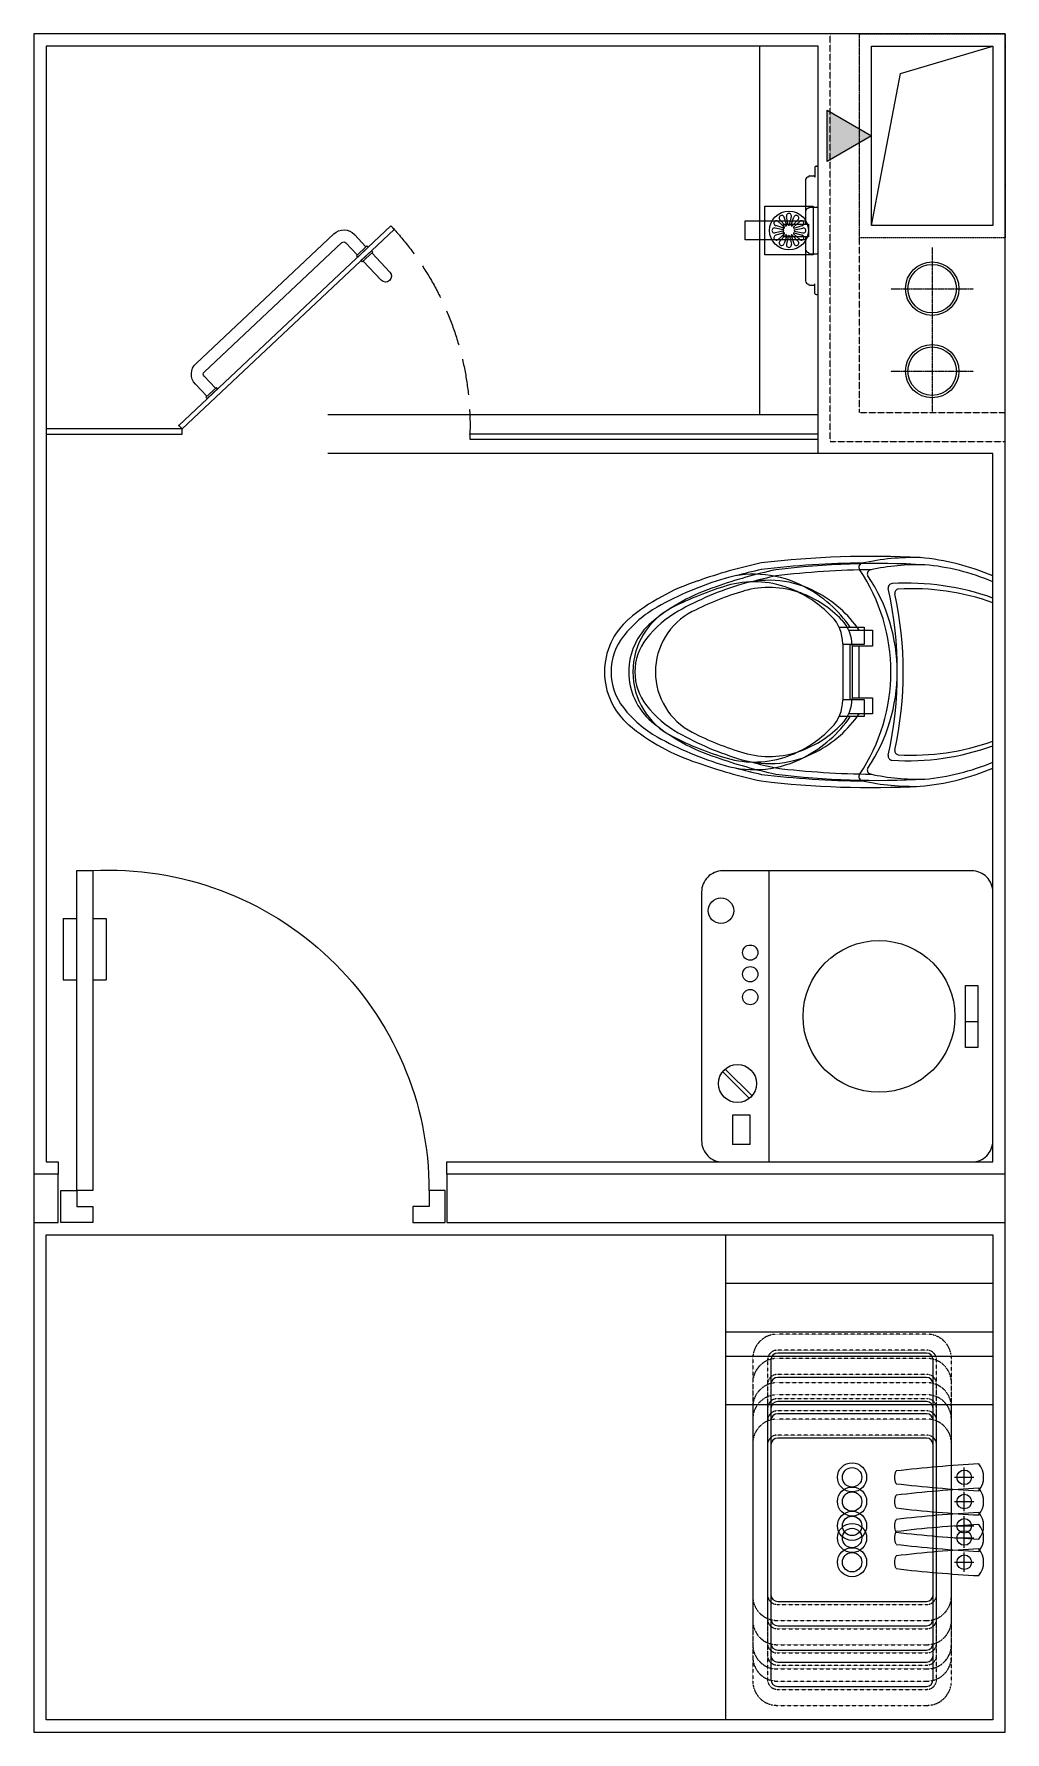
# Model space of a CAD drawing. Header units: millimetres. Extents: x 0 to 2000, y 0 to 3500.
import ezdxf

# ---------------------------------------------------------------- set-up
doc = ezdxf.new("R2010")
doc.units = ezdxf.units.MM
doc.header["$MEASUREMENT"] = 0
doc.linetypes.add('DASH', pattern=[0.35, 0.25, -0.1])
doc.linetypes.add('DASHED2', pattern=[0.375, 0.25, -0.125])
for name, color, linetype in [('.P-不到顶玻璃隔断', 75, 'Continuous'), ('.P-卫生间台阶', 43, 'Continuous'), ('.PF-地漏', 30, 'Continuous'), ('.PF-洁具', 150, 'Continuous'), ('A-WALL-MOVE', 4, 'Continuous'), ('A-厨卫装修线', 145, 'Continuous'), ('Sunac-地漏', 30, 'Continuous'), ('Sunac-小五金', 8, 'Continuous'), ('Sunac_Window', 2, 'Continuous'), ('Sunac_水盆', 150, 'Continuous'), ('Sunac_洗衣机', 141, 'Continuous'), ('Sunac_门', 75, 'Continuous'), ('Sunac_马桶', 150, 'Continuous')]:
    doc.layers.add(name, color=color, linetype=linetype)
doc.layers.add('A-排气道', color=12, linetype='Continuous', lineweight=18)
doc.layers.add('Sunac_立管', color=80, linetype='Continuous', lineweight=18)

# ---------------------------------------------------------------- blocks, each defined once
blk = doc.blocks.new('Sunac_马桶750')
at = {"layer": 'Sunac_马桶'}
blk.add_line((185.7, 0), (-185.7, 0), dxfattribs=at)
at = {"layer": 'Sunac_马桶', "color": 250, "linetype": 'ByBlock'}
for p, q in [((-86.4, -248.2), (-53.3, -248.2)), ((-86.4, -297), (-86.4, -248.2)), ((-53.3, -248.2), (-53.3, -290)), ((53.3, -275.4), (-53.3, -275.4)), ((53.3, -248.2), (86.4, -248.2)), ((53.3, -290), (53.3, -248.2)), ((86.4, -248.2), (86.4, -297)), ((-54.4, -290), (54.4, -290))]:
    blk.add_line(p, q, dxfattribs=at)
at = {"layer": 'Sunac_马桶'}
for centre, radius, start, end in [((234.6, -180), 457.2, 156.8161, 175.0321), ((-234.6, -180), 457.2, 4.9679, 23.1839), ((1554.6, -234.6), 1778, 176.9639, 186.8656), ((239.2, -152.9), 460.3, 178.4417, 192.437), ((-239.2, -152.9), 460.3, 347.5629, 1.558), ((-1554.6, -234.6), 1778, 353.1344, 3.036), ((0, -552.7), 355.6, 56.167, 123.833), ((-202.4, -250.7), 7.94, 189.7713, 303.8331), ((202.4, -250.7), 7.94, 236.167, 350.2287), ((745.5, -241.8), 977.9, 192.1213, 199.5996), ((-745.5, -241.8), 977.9, 340.4004, 347.8787), ((199.3, -449.9), 393.7, 197.7237, 220.0528), ((-199.3, -449.9), 393.7, 319.9472, 342.2763), ((0, -615.1), 134.9, 220.8335, 319.1665)]:
    blk.add_arc(centre, radius, start, end, dxfattribs=at)
at = {"layer": 'Sunac_马桶', "color": 250, "linetype": 'ByBlock'}
for centre, radius, start, end in [((316.8, -165.3), 488.3, 160.2178, 183.4613), ((-316.8, -165.3), 488.3, 356.5386, 19.7822), ((-162.7, -194.2), 7.94, 184.2381, 282.304), ((0, -940.2), 755.6, 77.6962, 102.3038), ((162.7, -194.2), 7.94, 257.6962, 355.7619), ((1567.3, -234.6), 1778, 180.4947, 186.8656), ((51.9, -476.4), 244, 124.5259, 152.5265), ((-51.9, -476.4), 244, 27.4735, 55.4741), ((-1567.3, -234.6), 1778, 353.1344, 359.5053), ((51.9, -476.4), 229.3, 133.9968, 159.4423), ((-54.4, -366.2), 76.2, 90, 133.9968), ((54.4, -366.2), 76.2, 46.0032, 90), ((-51.9, -476.4), 229.3, 20.5577, 46.0032), ((16.8, -460.7), 205.7, 151.8794, 195.9425), ((-16.8, -460.7), 205.7, 344.0575, 28.1206), ((16.8, -460.7), 191, 160.1349, 195.9191), ((-16.8, -460.7), 191, 344.0809, 19.8651), ((745.1, -241.4), 965.2, 192.3041, 195.3816), ((-745.1, -241.4), 965.2, 344.6184, 347.6959), ((427.8, -336.2), 635, 196.5593, 209.3999), ((427.8, -336.2), 620.4, 196.5666, 207.1313), ((-427.8, -336.2), 620.4, 332.8687, 343.4334), ((-427.8, -336.2), 635, 330.6001, 343.4407), ((0, -555.4), 139.7, 207.1313, 332.8687), ((62.8, -542.3), 215.9, 209.3045, 232.3768), ((-62.8, -542.3), 215.9, 307.6232, 330.6955), ((0, -626.2), 111.1, 231.6356, 270), ((0, -626.2), 111.1, 270, 308.3644)]:
    blk.add_arc(centre, radius, start, end, dxfattribs=at)
blk = doc.blocks.new('lyt')
for p, q in [((-19.5, 129.7), (-19.5, -129.7)), ((-15.6, 132.3), (-16.9, 132.3)), ((-13, 129.7), (-13, 130.3)), ((-13, 129.7), (-13, 110)), ((-2.6, 112.6), (-10.4, 112.6)), ((0, 110.5), (-0.1, 110.5)), ((6.5, 13), (6.5, 104)), ((-2.6, 48.1), (-16.9, 48.1)), ((0, -13), (0, 13)), ((0, 13), (52, 13)), ((6.5, 19.5), (130.5, 19.5)), ((52, 13), (52, -13)), ((130.5, 19.5), (130.5, -19.5)), ((52, -13), (0, -13)), ((6.5, -104), (6.5, -13)), ((130.5, -19.5), (6.5, -19.5)), ((-2.6, -48.1), (-16.9, -48.1)), ((-15.6, -132.3), (-16.9, -132.3)), ((-13, -129.7), (-13, -110)), ((-2.6, -112.6), (-10.4, -112.6)), ((0, -110.5), (-0.1, -110.5))]:
    blk.add_line(p, q)
for centre, radius, start, end in [((-16.9, 129.7), 2.6, 90, 180), ((-15.6, 129.7), 2.6, 0, 90), ((-10.4, 110), 2.6, 90, 180), ((-2.6, 110), 2.6, 0, 90), ((0, 104), 6.5, 0, 90), ((-16.9, 45.5), 2.6, 90, 180), ((-2.6, 45.5), 2.6, 0, 90), ((0, 39), 6.5, 0, 90), ((-16.9, -45.5), 2.6, 180, 270), ((-2.6, -45.5), 2.6, 270, 0), ((0, -39), 6.5, 270, 0), ((0, -104), 6.5, 270, 0), ((-16.9, -129.7), 2.6, 180, 270), ((-15.6, -129.7), 2.6, 270, 0), ((-10.4, -110), 2.6, 180, 270), ((-2.6, -110), 2.6, 270, 0)]:
    blk.add_arc(centre, radius, start, end)
blk = doc.blocks.new('地漏')
at = {"layer": '.PF-地漏'}
for p, q in [((-50, -50), (-50, 50)), ((-50, 50), (50, 50)), ((-50, -50), (-50, 50)), ((-50, 50), (50, 50)), ((50, 50), (50, -50)), ((50, 50), (50, -50)), ((50, -50), (-50, -50)), ((50, -50), (-50, -50))]:
    blk.add_line(p, q, dxfattribs=at)
at = {"layer": '.PF-地漏', "color": 251}
for p, q in [((-11.7, 1.3), (-28.5, 5)), ((-11.7, 1.3), (-28.5, 5)), ((-10.7, 4.7), (-27.2, 9.9)), ((-10.7, 4.7), (-27.2, 9.9)), ((-9.4, 6.9), (-22.2, 18.6)), ((-9.4, 6.9), (-22.2, 18.6)), ((-6.9, 9.4), (-18.6, 22.2)), ((-6.9, 9.4), (-18.6, 22.2)), ((-4.7, 10.7), (-9.9, 27.2)), ((-4.7, 10.7), (-9.9, 27.2)), ((-1.3, 11.7), (-5, 28.5)), ((-1.3, 11.7), (-5, 28.5)), ((1.3, 11.7), (5, 28.5)), ((1.3, 11.7), (5, 28.5)), ((4.7, 10.7), (9.9, 27.2)), ((4.7, 10.7), (9.9, 27.2)), ((6.9, 9.4), (18.6, 22.2)), ((6.9, 9.4), (18.6, 22.2)), ((9.4, 6.9), (22.2, 18.6)), ((9.4, 6.9), (22.2, 18.6)), ((10.7, 4.7), (27.2, 9.9)), ((10.7, 4.7), (27.2, 9.9)), ((11.7, 1.3), (28.5, 5)), ((11.7, 1.3), (28.5, 5)), ((-11.7, -1.3), (-28.5, -5)), ((-11.7, -1.3), (-28.5, -5)), ((-10.7, -4.7), (-27.2, -9.9)), ((-10.7, -4.7), (-27.2, -9.9)), ((-9.4, -6.9), (-22.2, -18.6)), ((-9.4, -6.9), (-22.2, -18.6)), ((-6.9, -9.4), (-18.6, -22.2)), ((-6.9, -9.4), (-18.6, -22.2)), ((-4.7, -10.7), (-9.9, -27.2)), ((-4.7, -10.7), (-9.9, -27.2)), ((-1.3, -11.7), (-5, -28.5)), ((-1.3, -11.7), (-5, -28.5)), ((1.3, -11.7), (5, -28.5)), ((1.3, -11.7), (5, -28.5)), ((4.7, -10.7), (9.9, -27.2)), ((4.7, -10.7), (9.9, -27.2)), ((6.9, -9.4), (18.6, -22.2)), ((6.9, -9.4), (18.6, -22.2)), ((9.4, -6.9), (22.2, -18.6)), ((9.4, -6.9), (22.2, -18.6)), ((10.7, -4.7), (27.2, -9.9)), ((10.7, -4.7), (27.2, -9.9)), ((11.7, -1.3), (28.5, -5)), ((11.7, -1.3), (28.5, -5))]:
    blk.add_line(p, q, dxfattribs=at)
blk.add_circle((0, 0), 40, dxfattribs=at)
blk.add_circle((0, 0), 40, dxfattribs=at)
for centre, radius, start, end in [((-29.8, 0), 5.18, 74.9995, 285), ((-29.8, 0), 5.18, 74.9995, 285), ((-25.8, 14.9), 5.18, 44.9995, 255), ((-25.8, 14.9), 5.18, 44.9995, 255), ((-14.9, 25.8), 5.18, 14.9995, 225), ((-14.9, 25.8), 5.18, 14.9995, 225), ((-12, 0), 1.34, 285, 75.0009), ((-12, 0), 1.34, 285, 75.0009), ((-10.4, 6), 1.34, 255, 45.0009), ((-10.4, 6), 1.34, 255, 45.0009), ((-6, 10.4), 1.34, 225, 15.0009), ((-6, 10.4), 1.34, 225, 15.0009), ((0, 29.8), 5.18, 344.9995, 195), ((0, 29.8), 5.18, 344.9995, 195), ((0, 12), 1.34, 195, 345.0009), ((0, 12), 1.34, 195, 345.0009), ((6, 10.4), 1.34, 165, 315.0009), ((6, 10.4), 1.34, 165, 315.0009), ((10.4, 6), 1.34, 135, 285.0009), ((10.4, 6), 1.34, 135, 285.0009), ((14.9, 25.8), 5.18, 314.9995, 165), ((14.9, 25.8), 5.18, 314.9995, 165), ((12, 0), 1.34, 105, 255.0009), ((12, 0), 1.34, 105, 255.0009), ((25.8, 14.9), 5.18, 284.9995, 135), ((25.8, 14.9), 5.18, 284.9995, 135), ((29.8, 0), 5.18, 254.9995, 105), ((29.8, 0), 5.18, 254.9995, 105), ((-25.8, -14.9), 5.18, 104.9995, 315), ((-25.8, -14.9), 5.18, 104.9995, 315), ((-14.9, -25.8), 5.18, 134.9995, 345), ((-14.9, -25.8), 5.18, 134.9995, 345), ((-10.4, -6), 1.34, 315, 105.0009), ((-10.4, -6), 1.34, 315, 105.0009), ((-6, -10.4), 1.34, 345, 135.0009), ((-6, -10.4), 1.34, 345, 135.0009), ((0, -29.8), 5.18, 164.9995, 15), ((0, -29.8), 5.18, 164.9995, 15), ((0, -12), 1.34, 15, 165.0009), ((0, -12), 1.34, 15, 165.0009), ((6, -10.4), 1.34, 45, 195.0009), ((6, -10.4), 1.34, 45, 195.0009), ((10.4, -6), 1.34, 75, 225.0009), ((10.4, -6), 1.34, 75, 225.0009), ((14.9, -25.8), 5.18, 194.9995, 45), ((14.9, -25.8), 5.18, 194.9995, 45), ((25.8, -14.9), 5.18, 224.9995, 75), ((25.8, -14.9), 5.18, 224.9995, 75)]:
    blk.add_arc(centre, radius, start, end, dxfattribs=at)
blk = doc.blocks.new('Sunac_地漏五金')
at = {"layer": 'Sunac-地漏', "extrusion": (0, 0, -1), "xscale": -1, "zscale": -1, "rotation": 270}
blk.add_blockref('地漏', (60, 0), dxfattribs=at)
at = {"layer": 'Sunac-小五金', "ltscale": 0.5, "extrusion": (0, 0, -1), "xscale": -1, "zscale": -1, "rotation": 180}
blk.add_blockref('lyt', (19.5, 0), dxfattribs=at)
blk = doc.blocks.new('立管_170_170')
at = {"layer": 'Sunac_立管', "linetype": 'DASH', "ltscale": 0.2}
for p, q in [((0, 85), (0, -85)), ((-85, 0), (85, 0))]:
    blk.add_line(p, q, dxfattribs=at)
at = {"layer": 'Sunac_立管'}
for radius in [55, 50]:
    blk.add_circle((0, 0), radius, dxfattribs=at)
blk = doc.blocks.new('Sunac_淋浴房门_干湿分离')
for p in [(0, 0), (10, 0), (424.3, -424.3)]:
    blk.add_point(p)
at = {"layer": 'Sunac_门'}
for p, q in [((0, 0), (10, 0, 0)), ((0, -600, 0), (0, 0)), ((10, -600, 0), (10, 0, 0)), ((0, -600), (10, -600))]:
    blk.add_line(p, q, dxfattribs=at)
at = {"layer": 'Sunac_门', "color": 250}
for p, q in [((-38.3, -83.2, 0), (-4, -83.2, 0)), ((-4, -80.8, 0), (-0.1, -80.8, 0)), ((-4, -110.2, 0), (-4, -80.8, 0)), ((-0.1, -80.8, 0), (-0.1, -110.2, 0)), ((-68.7, -502.8, 0), (-68.7, -113.6, 0)), ((-44.2, -113.6, 0), (-44.2, -502.8, 0)), ((-38.3, -107.7, 0), (-4, -107.7, 0)), ((-0.1, -110.2, 0), (-4, -110.2, 0)), ((-38.3, -508.7, 0), (-4, -508.7, 0)), ((-0.1, -506.3, 0), (-4, -506.3, 0)), ((-4, -506.3, 0), (-4, -535.7, 0)), ((-0.1, -535.7, 0), (-0.1, -506.3, 0)), ((9.7, -535.7, 0), (9.7, -506.3, 0)), ((9.7, -506.3, 0), (13.7, -506.3, 0)), ((13.7, -506.3, 0), (13.7, -535.7, 0)), ((13.7, -508.7, 0), (67.7, -508.7, 0)), ((-38.3, -533.2, 0), (-4, -533.2, 0)), ((-4, -535.7, 0), (-0.1, -535.7, 0)), ((13.7, -535.7, 0), (9.7, -535.7, 0)), ((67.8, -533.2, 0), (13.7, -533.2, 0))]:
    blk.add_line(p, q, dxfattribs=at)
at = {"layer": 'Sunac_门', "color": 250, "linetype": 'DASH', "ltscale": 300}
blk.add_arc((0, 0), 600, 270, 314.99, dxfattribs=at)
at = {"layer": 'Sunac_门', "color": 250}
blk.add_arc((67.8, -521, 0), 12.2, 270.0076, 90.0076, dxfattribs=at)
at = {"layer": 'Sunac_门', "color": 250, "extrusion": (-2.71207e-09, 9.54989e-10, 1)}
for centre, major_axis, start_param, end_param in [((-38.3, -113.6, 0), (-21.5, 21.5, 0), -0.785265, 0.785531), ((-38.3, -113.6, 0), (-4.16, 4.16, 0), -0.785265, 0.785531), ((-38.3, -502.8, 0), (21.5, 21.5, 0), 2.356328, 3.927124), ((-38.3, -502.8, 0), (4.16, 4.16, 0), 2.356328, 3.927124)]:
    blk.add_ellipse(centre, major_axis=major_axis, ratio=1, start_param=start_param, end_param=end_param, dxfattribs=at)
blk = doc.blocks.new('Sunac_卫生间门')
at = {"layer": 'Sunac_Window'}
for p, q in [((330.3, 724.2), (330.3, 64.6)), ((363.3, 724.2), (330.3, 724.2)), ((363.3, 64.6), (363.3, 724.2)), ((330.3, 625.7), (302.4, 625.7)), ((391.2, 625.7), (363.3, 625.7)), ((330.3, 498.8), (302.4, 498.8)), ((391.2, 498.8), (363.3, 498.8)), ((-395.3, 64.6), (-362.3, 64.6)), ((-395.3, -1.4), (-395.3, 64.6)), ((-362.3, 64.6), (-362.3, 31.6)), ((330.3, 64.6), (363.3, 64.6)), ((396.3, 64.6), (363.3, 64.6)), ((363.3, 64.6), (363.3, 31.6)), ((396.3, -1.4), (396.3, 64.6)), ((-362.3, 31.6), (-329.3, 31.6)), ((-329.3, 31.6), (-329.3, -1.4)), ((363.3, 31.6), (330.3, 31.6)), ((330.3, 31.6), (330.3, -1.4)), ((-395.3, -1.4), (-395.3, -1.4)), ((-329.3, -1.4), (-395.3, -1.4)), ((330.3, -1.4), (396.3, -1.4)), ((396.3, -1.4), (396.3, -1.4))]:
    blk.add_line(p, q, dxfattribs=at)
at = {"layer": 'Sunac_Window', "lineweight": 13}
for p, q in [((302.4, 625.7), (302.4, 498.8)), ((391.2, 625.7), (391.2, 498.8))]:
    blk.add_line(p, q, dxfattribs=at)
blk.add_arc((297.3, 65.4), 659.6, 87.134, 180.0717, dxfattribs=at)
blk = doc.blocks.new('Sunac_TI4_g_洗衣机')
at = {"layer": 'Sunac_洗衣机', "color": 251}
for p, q in [((-461.4, 300), (-461.4, -300)), ((-30.7, -11.2), (-56.2, -11.2)), ((-501.3, -168.9), (-555.5, -114.7)), ((-496.1, -163.8), (-550.4, -109.5)), ((-499.8, -203.8), (-536.5, -203.8)), ((-536.5, -203.8), (-536.5, -264)), ((-499.8, -264), (-499.8, -203.8)), ((-499.8, -264), (-536.5, -264))]:
    blk.add_line(p, q, dxfattribs=at)
at = {"layer": 'Sunac_洗衣机'}
blk.add_lwpolyline([(-600, 256.4), (-600, -256.4, 0.414214), (-556.4, -300), (-43.6, -300, 0.414214), (0, -256.4), (0, 256.4, 0.414214), (-43.6, 300), (-556.4, 300, 0.414214)], format="xyb", close=True, dxfattribs=at)
at = {"layer": 'Sunac_洗衣机', "color": 251}
blk.add_lwpolyline([(-56.2, -64), (-56.2, 64), (-30.7, 64), (-30.7, -64)], close=True, dxfattribs=at)
for centre, radius in [((-560, 217.9), 26.2), ((-499.8, 131.5), 15.7), ((-234.5, 0), 156.4), ((-499.8, 86.9), 15.7), ((-499.8, 39.8), 15.7), ((-526, -138.3), 39.3)]:
    blk.add_circle(centre, radius, dxfattribs=at)
blk = doc.blocks.new('Sunac_马桶800')
at = {"layer": 'Sunac_马桶'}
blk.add_line((198, 0), (-198, 0), dxfattribs=at)
at = {"layer": 'Sunac_马桶', "color": 250, "linetype": 'ByBlock'}
for p, q in [((-92.1, -264.8), (-56.9, -264.8)), ((-92.1, -316.8), (-92.1, -264.8)), ((-56.9, -264.8), (-56.9, -309.3)), ((56.9, -264.8), (92.1, -264.8)), ((56.9, -309.3), (56.9, -264.8)), ((92.1, -264.8), (92.1, -316.8)), ((-58.1, -309.3), (58.1, -309.3)), ((56.9, -293.7), (-56.9, -293.7))]:
    blk.add_line(p, q, dxfattribs=at)
at = {"layer": 'Sunac_马桶'}
for centre, radius, start, end in [((250.3, -192), 487.7, 156.8161, 175.0321), ((-250.3, -192), 487.7, 4.9679, 23.1839), ((1658.3, -250.2), 1896.5, 176.9639, 186.8656), ((255.2, -163.1), 491, 178.4417, 192.437), ((-255.2, -163.1), 491, 347.5629, 1.558), ((-1658.3, -250.2), 1896.5, 353.1344, 3.036), ((0, -589.5), 379.3, 56.167, 123.833), ((-215.9, -267.4), 8.47, 189.7713, 303.8331), ((215.9, -267.4), 8.47, 236.167, 350.2287), ((795.2, -257.9), 1043.1, 192.1213, 199.5996), ((-795.2, -257.9), 1043.1, 340.4004, 347.8787), ((212.5, -479.9), 419.9, 197.7237, 220.0528), ((-212.5, -479.9), 419.9, 319.9472, 342.2763), ((0, -656.1), 143.9, 220.8335, 319.1665)]:
    blk.add_arc(centre, radius, start, end, dxfattribs=at)
at = {"layer": 'Sunac_马桶', "color": 250, "linetype": 'ByBlock'}
for centre, radius, start, end in [((337.9, -176.3), 520.9, 160.2178, 183.4613), ((-337.9, -176.3), 520.9, 356.5386, 19.7822), ((-173.6, -207.1), 8.47, 184.2381, 282.304), ((0, -1002.9), 806, 77.6962, 102.3038), ((173.6, -207.1), 8.47, 257.6962, 355.7619), ((1671.8, -250.2), 1896.5, 180.4947, 186.8656), ((-1671.8, -250.2), 1896.5, 353.1344, 359.5053), ((55.4, -508.1), 260.2, 124.5259, 152.5265), ((-58.1, -390.6), 81.3, 90, 133.9968), ((58.1, -390.6), 81.3, 46.0032, 90), ((-55.4, -508.1), 260.2, 27.4735, 55.4741), ((55.4, -508.1), 244.6, 133.9968, 159.4423), ((-55.4, -508.1), 244.6, 20.5577, 46.0032), ((18, -491.5), 219.4, 151.8794, 195.9425), ((-18, -491.5), 219.4, 344.0575, 28.1206), ((18, -491.5), 203.7, 160.1349, 195.9191), ((-18, -491.5), 203.7, 344.0809, 19.8651), ((794.8, -257.5), 1029.5, 192.3041, 195.3816), ((-794.8, -257.5), 1029.5, 344.6184, 347.6959), ((456.3, -358.7), 677.3, 196.5593, 209.3999), ((456.3, -358.7), 661.7, 196.5666, 207.1313), ((-456.3, -358.7), 661.7, 332.8687, 343.4334), ((-456.3, -358.7), 677.3, 330.6001, 343.4407), ((0, -592.5), 149, 207.1313, 332.8687), ((67, -578.5), 230.3, 209.3045, 232.3768), ((-67, -578.5), 230.3, 307.6232, 330.6955), ((0, -667.9), 118.6, 231.6356, 270), ((0, -667.9), 118.6, 270, 308.3644)]:
    blk.add_arc(centre, radius, start, end, dxfattribs=at)
blk = doc.blocks.new('Sunac_台盆750')
at = {"layer": '.PF-洁具', "color": 250, "linetype": 'DASH', "ltscale": 0.5}
for p, q in [((-135.5, 670), (-444.5, 670)), ((-494.5, 620), (-494.5, 130)), ((-85.5, 130), (-85.5, 620)), ((-444.5, 80), (-135.5, 80))]:
    blk.add_line(p, q, dxfattribs=at)
at = {"layer": '.PF-洁具'}
for p, q in [((-137, 631), (-443, 631)), ((-457, 617), (-457, 133)), ((-123, 133), (-123, 617)), ((-443, 119), (-137, 119))]:
    blk.add_line(p, q, dxfattribs=at)
at = {"layer": '.PF-洁具', "color": 250}
blk.add_line((-59, 355), (-59, 395), dxfattribs=at)
at = {"layer": '.PF-洁具', "color": 250, "linetype": 'ByBlock', "ltscale": 0.1}
blk.add_line((-79, 375), (-39, 375), dxfattribs=at)
at = {"layer": '.PF-洁具', "color": 250, "linetype": 'DASH', "ltscale": 0.5}
blk.add_lwpolyline([(-136, 637), (-444, 637, 0.414214), (-464, 617), (-464, 133, 0.414214), (-444, 113), (-136, 113, 0.414214), (-116, 133), (-116, 617, 0.414214)], format="xyb", close=True, dxfattribs=at)
at = {"layer": '.PF-洁具'}
blk.add_lwpolyline([(-199.3, 361.9, -0.204812), (-199.3, 388.1, 253478688076.269409)], format="xyb", dxfattribs=at)
blk.add_circle((-290, 375), 30, dxfattribs=at)
at = {"layer": '.PF-洁具', "color": 250}
blk.add_circle((-290, 375), 20, dxfattribs=at)
at = {"layer": '.PF-洁具', "color": 250, "linetype": 'ByBlock', "ltscale": 0.1}
blk.add_circle((-59, 375), 15, dxfattribs=at)
at = {"layer": '.PF-洁具', "color": 250, "linetype": 'DASH', "ltscale": 0.5}
for centre, start, end in [((-444.5, 620), 90, 180), ((-135.5, 620), 0, 90), ((-444.5, 130), 180, 270), ((-135.5, 130), 270, 0)]:
    blk.add_arc(centre, 50, start, end, dxfattribs=at)
at = {"layer": '.PF-洁具'}
for centre, radius, start, end in [((-443, 617), 14, 90, 180), ((-137, 617), 14, 0, 90), ((103.4, -2168), 2574, 92.9494, 96.7547), ((103.4, 2918), 2574, 263.2453, 267.0506), ((-443, 133), 14, 180, 270), ((-137, 133), 14, 270, 0)]:
    blk.add_arc(centre, radius, start, end, dxfattribs=at)
at = {"layer": '.PF-洁具', "linetype": 'ByBlock', "ltscale": 0.1}
blk.add_arc((-62.1, 375), 43.1, 320.1519, 39.8481, dxfattribs=at)
at = {"layer": 'Sunac_水盆', "ltscale": 0.5}
blk.add_lwpolyline([(-550, 0), (-550, 750), (0, 750), (0, 0)], close=True, dxfattribs=at)
blk = doc.blocks.new('Sunac_台盆650')
at = {"layer": '.PF-洁具', "color": 250, "linetype": 'DASH', "ltscale": 0.5}
for p, q in [((-135.5, 620), (-444.5, 620)), ((-494.5, 570), (-494.5, 80)), ((-85.5, 80), (-85.5, 570)), ((-444.5, 30), (-135.5, 30))]:
    blk.add_line(p, q, dxfattribs=at)
at = {"layer": '.PF-洁具'}
for p, q in [((-457, 567), (-457, 83)), ((-137, 581), (-443, 581)), ((-123, 83), (-123, 567)), ((-443, 69), (-137, 69))]:
    blk.add_line(p, q, dxfattribs=at)
at = {"layer": '.PF-洁具', "color": 250, "linetype": 'ByBlock', "ltscale": 0.1}
blk.add_line((-79, 325), (-39, 325), dxfattribs=at)
at = {"layer": '.PF-洁具', "color": 250}
blk.add_line((-59, 305), (-59, 345), dxfattribs=at)
at = {"layer": '.PF-洁具', "color": 250, "linetype": 'DASH', "ltscale": 0.5}
blk.add_lwpolyline([(-136, 587), (-444, 587, 0.414214), (-464, 567), (-464, 83, 0.414214), (-444, 63), (-136, 63, 0.414214), (-116, 83), (-116, 567, 0.414214)], format="xyb", close=True, dxfattribs=at)
at = {"layer": '.PF-洁具'}
blk.add_lwpolyline([(-199.3, 311.9, -0.204812), (-199.3, 338.1, 253478688076.269409)], format="xyb", dxfattribs=at)
blk.add_circle((-290, 325), 30, dxfattribs=at)
at = {"layer": '.PF-洁具', "color": 250}
blk.add_circle((-290, 325), 20, dxfattribs=at)
at = {"layer": '.PF-洁具', "color": 250, "linetype": 'ByBlock', "ltscale": 0.1}
blk.add_circle((-59, 325), 15, dxfattribs=at)
at = {"layer": '.PF-洁具', "color": 250, "linetype": 'DASH', "ltscale": 0.5}
for centre, start, end in [((-444.5, 570), 90, 180), ((-135.5, 570), 0, 90), ((-444.5, 80), 180, 270), ((-135.5, 80), 270, 0)]:
    blk.add_arc(centre, 50, start, end, dxfattribs=at)
at = {"layer": '.PF-洁具'}
for centre, radius, start, end in [((-443, 567), 14, 90, 180), ((-137, 567), 14, 0, 90), ((103.4, -2218), 2574, 92.9494, 96.7547), ((103.4, 2868), 2574, 263.2453, 267.0506), ((-443, 83), 14, 180, 270), ((-137, 83), 14, 270, 0)]:
    blk.add_arc(centre, radius, start, end, dxfattribs=at)
at = {"layer": '.PF-洁具', "linetype": 'ByBlock', "ltscale": 0.1}
blk.add_arc((-62.1, 325), 43.1, 320.1519, 39.8481, dxfattribs=at)
at = {"layer": 'Sunac_水盆', "ltscale": 0.5}
blk.add_lwpolyline([(-550, 0), (-550, 650), (0, 650), (0, 0)], close=True, dxfattribs=at)
blk = doc.blocks.new('Sunac_台盆800')
at = {"layer": '.PF-洁具', "color": 250, "linetype": 'DASH', "ltscale": 0.5}
for p, q in [((-135.5, 695), (-444.5, 695)), ((-494.5, 645), (-494.5, 155)), ((-85.5, 155), (-85.5, 645)), ((-444.5, 105), (-135.5, 105))]:
    blk.add_line(p, q, dxfattribs=at)
at = {"layer": '.PF-洁具'}
for p, q in [((-457, 642), (-457, 158)), ((-137, 656), (-443, 656)), ((-123, 158), (-123, 642)), ((-443, 144), (-137, 144))]:
    blk.add_line(p, q, dxfattribs=at)
at = {"layer": '.PF-洁具', "color": 250}
blk.add_line((-59, 380), (-59, 420), dxfattribs=at)
at = {"layer": '.PF-洁具', "color": 250, "linetype": 'ByBlock', "ltscale": 0.1}
blk.add_line((-79, 400), (-39, 400), dxfattribs=at)
at = {"layer": '.PF-洁具', "color": 250, "linetype": 'DASH', "ltscale": 0.5}
blk.add_lwpolyline([(-136, 662), (-444, 662, 0.414214), (-464, 642), (-464, 158, 0.414214), (-444, 138), (-136, 138, 0.414214), (-116, 158), (-116, 642, 0.414214)], format="xyb", close=True, dxfattribs=at)
at = {"layer": '.PF-洁具'}
blk.add_lwpolyline([(-199.3, 386.9, -0.204812), (-199.3, 413.1, 253478688076.269409)], format="xyb", dxfattribs=at)
blk.add_circle((-290, 400), 30, dxfattribs=at)
at = {"layer": '.PF-洁具', "color": 250}
blk.add_circle((-290, 400), 20, dxfattribs=at)
at = {"layer": '.PF-洁具', "color": 250, "linetype": 'ByBlock', "ltscale": 0.1}
blk.add_circle((-59, 400), 15, dxfattribs=at)
at = {"layer": '.PF-洁具', "color": 250, "linetype": 'DASH', "ltscale": 0.5}
for centre, start, end in [((-444.5, 645), 90, 180), ((-135.5, 645), 0, 90), ((-444.5, 155), 180, 270), ((-135.5, 155), 270, 0)]:
    blk.add_arc(centre, 50, start, end, dxfattribs=at)
at = {"layer": '.PF-洁具'}
for centre, radius, start, end in [((-443, 642), 14, 90, 180), ((-137, 642), 14, 0, 90), ((103.4, -2143), 2574, 92.9494, 96.7547), ((103.4, 2943), 2574, 263.2453, 267.0506), ((-443, 158), 14, 180, 270), ((-137, 158), 14, 270, 0)]:
    blk.add_arc(centre, radius, start, end, dxfattribs=at)
at = {"layer": '.PF-洁具', "linetype": 'ByBlock', "ltscale": 0.1}
blk.add_arc((-62.1, 400), 43.1, 320.1519, 39.8481, dxfattribs=at)
at = {"layer": 'Sunac_水盆', "ltscale": 0.5}
blk.add_lwpolyline([(-550, 0), (-550, 800), (0, 800), (0, 0)], close=True, dxfattribs=at)
blk = doc.blocks.new('Sunac_台盆900')
at = {"layer": '.PF-洁具', "color": 250, "linetype": 'DASH', "ltscale": 0.5}
for p, q in [((-135.5, 745), (-444.5, 745)), ((-494.5, 695), (-494.5, 205)), ((-85.5, 205), (-85.5, 695)), ((-444.5, 155), (-135.5, 155))]:
    blk.add_line(p, q, dxfattribs=at)
at = {"layer": '.PF-洁具'}
for p, q in [((-137, 706), (-443, 706)), ((-457, 692), (-457, 208)), ((-123, 208), (-123, 692)), ((-443, 194), (-137, 194))]:
    blk.add_line(p, q, dxfattribs=at)
at = {"layer": '.PF-洁具', "color": 250}
blk.add_line((-59, 430), (-59, 470), dxfattribs=at)
at = {"layer": '.PF-洁具', "color": 250, "linetype": 'ByBlock', "ltscale": 0.1}
blk.add_line((-79, 450), (-39, 450), dxfattribs=at)
at = {"layer": '.PF-洁具', "color": 250, "linetype": 'DASH', "ltscale": 0.5}
blk.add_lwpolyline([(-136, 712), (-444, 712, 0.414214), (-464, 692), (-464, 208, 0.414214), (-444, 188), (-136, 188, 0.414214), (-116, 208), (-116, 692, 0.414214)], format="xyb", close=True, dxfattribs=at)
at = {"layer": '.PF-洁具'}
blk.add_lwpolyline([(-199.3, 436.9, -0.204812), (-199.3, 463.1, 253478688076.269409)], format="xyb", dxfattribs=at)
blk.add_circle((-290, 450), 30, dxfattribs=at)
at = {"layer": '.PF-洁具', "color": 250}
blk.add_circle((-290, 450), 20, dxfattribs=at)
at = {"layer": '.PF-洁具', "color": 250, "linetype": 'ByBlock', "ltscale": 0.1}
blk.add_circle((-59, 450), 15, dxfattribs=at)
at = {"layer": '.PF-洁具', "color": 250, "linetype": 'DASH', "ltscale": 0.5}
for centre, start, end in [((-444.5, 695), 90, 180), ((-135.5, 695), 0, 90), ((-444.5, 205), 180, 270), ((-135.5, 205), 270, 0)]:
    blk.add_arc(centre, 50, start, end, dxfattribs=at)
at = {"layer": '.PF-洁具'}
for centre, radius, start, end in [((-443, 692), 14, 90, 180), ((-137, 692), 14, 0, 90), ((103.4, -2093), 2574, 92.9494, 96.7547), ((103.4, 2993), 2574, 263.2453, 267.0506), ((-443, 208), 14, 180, 270), ((-137, 208), 14, 270, 0)]:
    blk.add_arc(centre, radius, start, end, dxfattribs=at)
at = {"layer": '.PF-洁具', "linetype": 'ByBlock', "ltscale": 0.1}
blk.add_arc((-62.1, 450), 43.1, 320.1519, 39.8481, dxfattribs=at)
at = {"layer": 'Sunac_水盆', "ltscale": 0.5}
blk.add_lwpolyline([(-550, 0), (-550, 900), (0, 900), (0, 0)], close=True, dxfattribs=at)
blk = doc.blocks.new('Sunac_台盆1000')
at = {"layer": '.PF-洁具', "color": 250, "linetype": 'DASH', "ltscale": 0.5}
for p, q in [((-135.5, 795), (-444.5, 795)), ((-494.5, 745), (-494.5, 255)), ((-85.5, 255), (-85.5, 745)), ((-444.5, 205), (-135.5, 205))]:
    blk.add_line(p, q, dxfattribs=at)
at = {"layer": '.PF-洁具'}
for p, q in [((-457, 742), (-457, 258)), ((-137, 756), (-443, 756)), ((-123, 258), (-123, 742)), ((-443, 244), (-137, 244))]:
    blk.add_line(p, q, dxfattribs=at)
at = {"layer": '.PF-洁具', "color": 250, "linetype": 'ByBlock', "ltscale": 0.1}
blk.add_line((-79, 500), (-39, 500), dxfattribs=at)
at = {"layer": '.PF-洁具', "color": 250}
blk.add_line((-59, 480), (-59, 520), dxfattribs=at)
at = {"layer": '.PF-洁具', "color": 250, "linetype": 'DASH', "ltscale": 0.5}
blk.add_lwpolyline([(-136, 762), (-444, 762, 0.414214), (-464, 742), (-464, 258, 0.414214), (-444, 238), (-136, 238, 0.414214), (-116, 258), (-116, 742, 0.414214)], format="xyb", close=True, dxfattribs=at)
at = {"layer": '.PF-洁具'}
blk.add_lwpolyline([(-199.3, 486.9, -0.204812), (-199.3, 513.1, 253478688076.269409)], format="xyb", dxfattribs=at)
blk.add_circle((-290, 500), 30, dxfattribs=at)
at = {"layer": '.PF-洁具', "color": 250}
blk.add_circle((-290, 500), 20, dxfattribs=at)
at = {"layer": '.PF-洁具', "color": 250, "linetype": 'ByBlock', "ltscale": 0.1}
blk.add_circle((-59, 500), 15, dxfattribs=at)
at = {"layer": '.PF-洁具', "color": 250, "linetype": 'DASH', "ltscale": 0.5}
for centre, start, end in [((-444.5, 745), 90, 180), ((-135.5, 745), 0, 90), ((-444.5, 255), 180, 270), ((-135.5, 255), 270, 0)]:
    blk.add_arc(centre, 50, start, end, dxfattribs=at)
at = {"layer": '.PF-洁具'}
for centre, radius, start, end in [((-443, 742), 14, 90, 180), ((-137, 742), 14, 0, 90), ((103.4, -2043), 2574, 92.9494, 96.7547), ((103.4, 3043), 2574, 263.2453, 267.0506), ((-443, 258), 14, 180, 270), ((-137, 258), 14, 270, 0)]:
    blk.add_arc(centre, radius, start, end, dxfattribs=at)
at = {"layer": '.PF-洁具', "linetype": 'ByBlock', "ltscale": 0.1}
blk.add_arc((-62.1, 500), 43.1, 320.1519, 39.8481, dxfattribs=at)
at = {"layer": 'Sunac_水盆', "ltscale": 0.5}
blk.add_lwpolyline([(-550, 0), (-550, 1000), (0, 1000), (0, 0)], close=True, dxfattribs=at)

msp = doc.modelspace()

# ---------------------------------------------------------------- hatches: boundary and pattern name
at = {"layer": 'A-排气道', "ltscale": 0.5}
msp.add_hatch(color=256, dxfattribs=at).paths.add_polyline_path([(1725, 3290), (1633.9, 3237.4), (1633.9, 3342.6)])

# ---------------------------------------------------------------- linework, layer by layer
at = {"layer": '.P-不到顶玻璃隔断'}
for points in [[(25, 2675), (305, 2675), (305, 2685.9), (25, 2685.9)], [(1615, 2675), (897.9, 2675), (897.9, 2665), (1615, 2665)]]:
    msp.add_lwpolyline(points, dxfattribs=at)
at = {"layer": '.P-卫生间台阶'}
msp.add_line((1495, 2715), (1495, 3475), dxfattribs=at)
for points in [[(1615, 2715), (605.1, 2715)], [(1615, 2635), (605.1, 2635)]]:
    msp.add_lwpolyline(points, dxfattribs=at)
at = {"layer": 'A-WALL-MOVE', "linetype": 'DASH'}
for p, q in [((1640, 2660), (1640, 3500)), ((1700, 2720), (1700, 3500)), ((1700, 2720), (2000, 2720)), ((1640, 2660), (2000, 2660))]:
    msp.add_line(p, q, dxfattribs=at)
at = {"layer": 'A-WALL-MOVE'}
for p, q in [((50, 1150), (0, 1150)), ((50, 1050), (50, 1150)), ((2000, 1150), (850, 1150)), ((850, 1150), (850, 1050)), ((0, 1050), (50, 1050)), ((850, 1050), (2000, 1050))]:
    msp.add_line(p, q, dxfattribs=at)
msp.add_lwpolyline([(0, 0), (2000, 0), (2000, 3500), (0, 3500)], close=True, dxfattribs=at)
at = {"layer": 'A-厨卫装修线', "color": 6}
msp.add_lwpolyline([(850, 1150), (850, 1175), (1975, 1175), (1975, 2635), (1615, 2635), (1615, 3475), (25, 3475), (25, 1175), (50, 1175), (50, 1150)], dxfattribs=at)
msp.add_lwpolyline([(1975, 25), (25, 25), (25, 1025), (1975, 1025)], close=True, dxfattribs=at)
at = {"layer": 'A-排气道', "linetype": 'DASHED2'}
msp.add_lwpolyline([(1700, 3080), (1700, 3500), (2000, 3500), (2000, 3080)], close=True, dxfattribs=at)
at = {"layer": 'A-排气道', "ltscale": 0.5}
for points in [[(1725, 3105), (1725, 3475), (1975, 3475), (1975, 3105)], [(1725, 3290), (1633.9, 3237.4), (1633.9, 3342.6)]]:
    msp.add_lwpolyline(points, close=True, dxfattribs=at)
msp.add_lwpolyline([(1725, 3105), (1784.5, 3418.8), (1975, 3475)], dxfattribs=at)

# ---------------------------------------------------------------- block references
for name, p in [('Sunac_地漏五金', (1615, 3095)), ('立管_170_170', (1850, 2975)), ('立管_170_170', (1850, 2805)), ('Sunac_TI4_g_洗衣机', (1975, 1475)), ('Sunac_台盆1000', (1975, 25)), ('Sunac_台盆900', (1975, 25)), ('Sunac_台盆800', (1975, 25)), ('Sunac_台盆750', (1975, 25)), ('Sunac_台盆650', (1975, 25))]:
    msp.add_blockref(name, p)
at = {"extrusion": (0, 0, -1), "zscale": -1, "rotation": 226.750480551014}
msp.add_blockref('Sunac_淋浴房门_干湿分离', (-298.1, 2693.2), dxfattribs=at)
at = {"rotation": 270}
for name in ['Sunac_马桶800', 'Sunac_马桶750']:
    msp.add_blockref(name, (1975, 2185), dxfattribs=at)
at = {"extrusion": (0, 0, -1), "zscale": -1}
msp.add_blockref('Sunac_卫生间门', (-451.3, 1051.4), dxfattribs=at)

doc.saveas('drawing.dxf')
